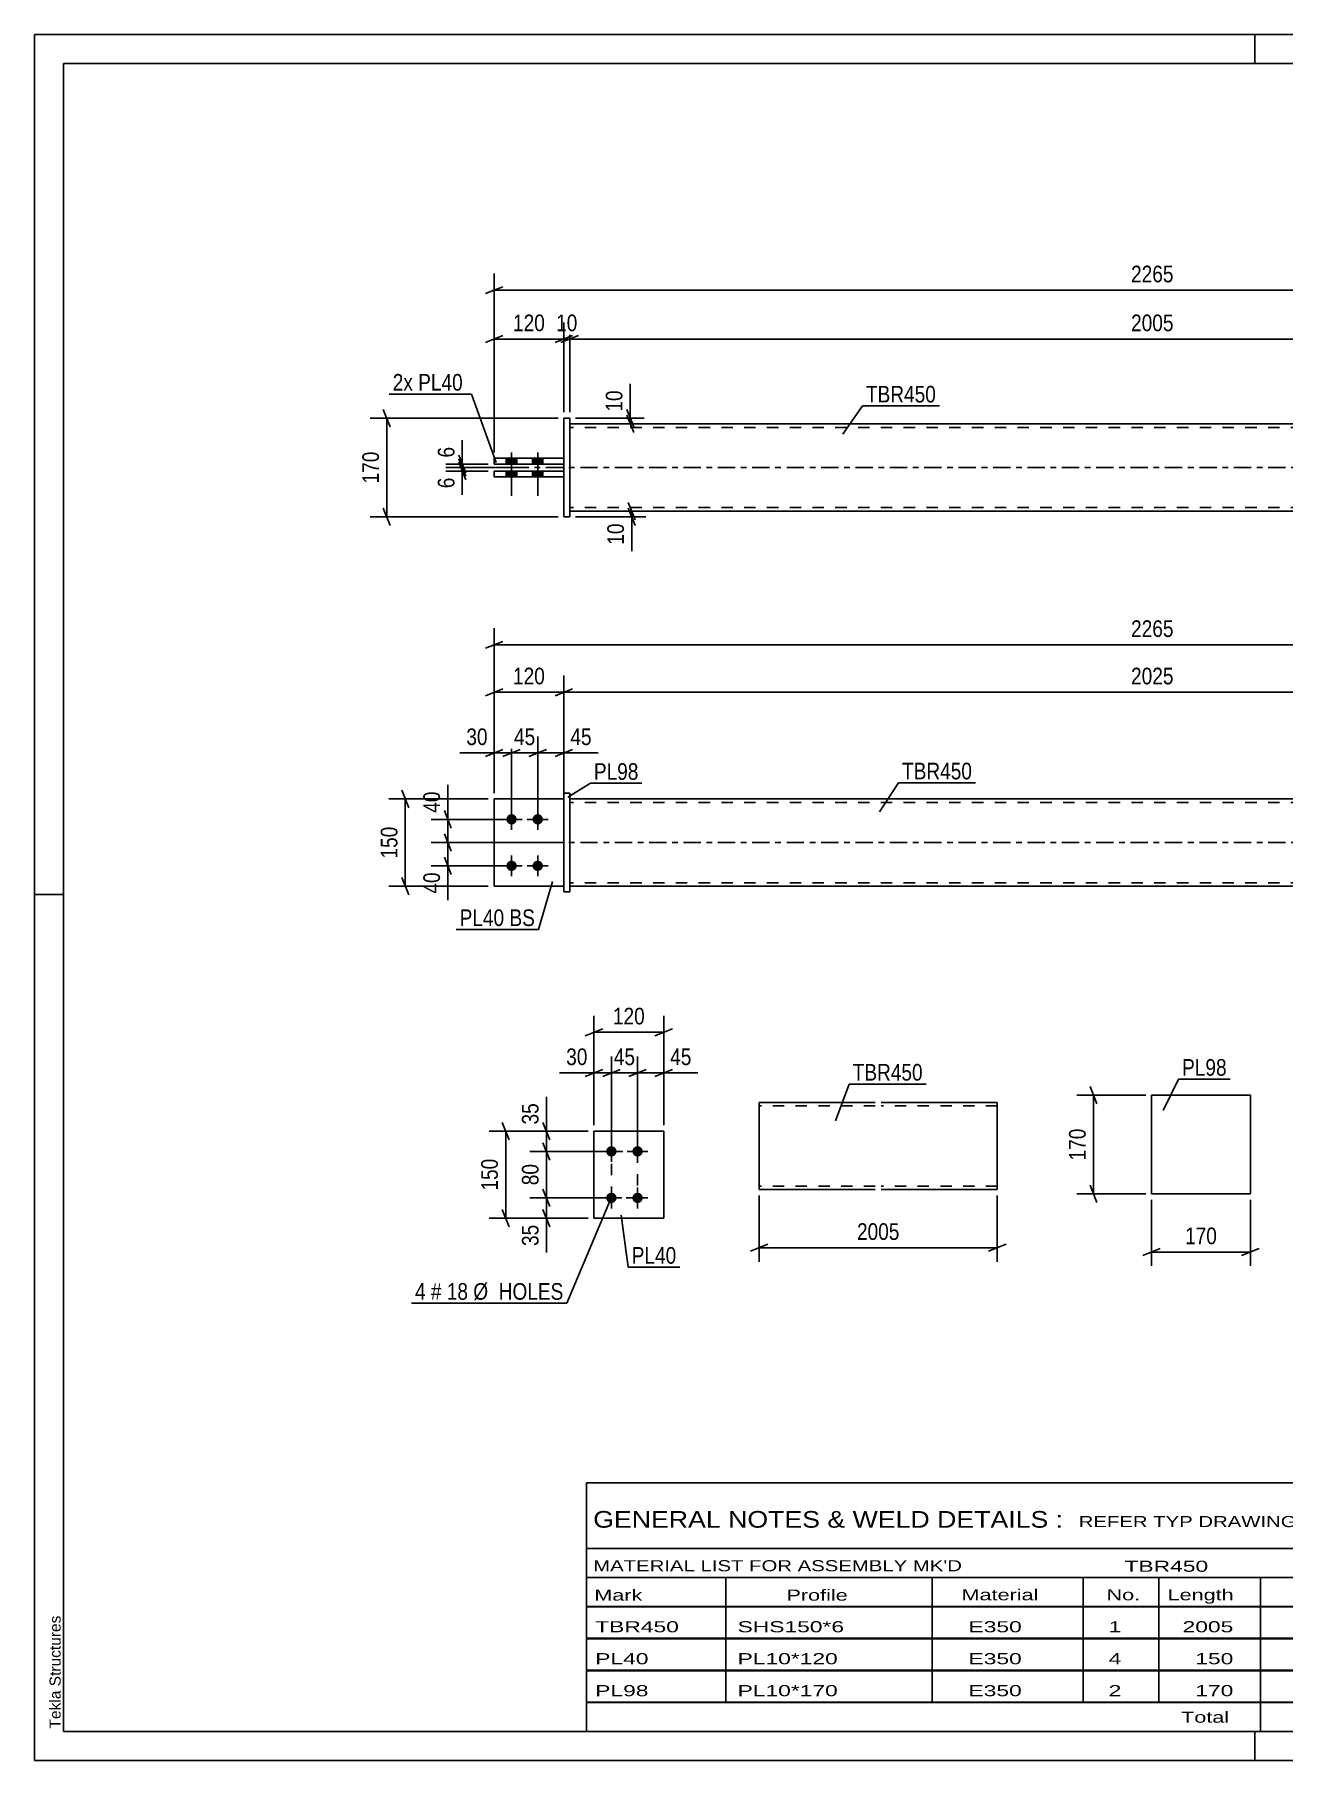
# Model space of a CAD drawing. Header units: millimetres. Extents: x 0 to 420, y 0 to 297.
# Drawn here: x 0 to 214.9, y 0 to 297 of the extents above; entities that cross this region are included whole.
import ezdxf

# ---------------------------------------------------------------- set-up
doc = ezdxf.new("R2010")
doc.units = ezdxf.units.MM
doc.linetypes.add('DXK_LINE_DOT2', pattern=[3.9198, 1.9599, -1.9599])
doc.linetypes.add('DXK_LINE_DOT3', pattern=[5.9187, 2.979, -0.9799, 0.9799, -0.9799])
doc.styles.add('Arial', font='ARIAL.TTF', dxfattribs={"height": 0.2})
doc.styles.add('Arial Narrow', font='ARIALN.TTF', dxfattribs={"height": 0.2})

# ---------------------------------------------------------------- blocks, each defined once
blk = doc.blocks.new('Unknown-580872218-1163')
at = {"color": 5, "linetype": 'Continuous'}
for p, q in [((420, 297), (0, 297)), ((0, 297), (0, 0)), ((0, 292), (0, 297)), ((210, 292), (210, 297)), ((415, 292), (5, 292)), ((5, 292), (5, 5)), ((5, 149), (0, 149)), ((0, 0), (0, 5)), ((5, 5), (415, 5)), ((210, 0), (210, 5)), ((0, 0), (420, 0))]:
    blk.add_line(p, q, dxfattribs=at)
at = {"color": 174, "linetype": 'Continuous', "style": 'Arial'}
blk.add_text('Tekla Structures', height=1.9102, rotation=90, dxfattribs=at).set_placement((4.5, 5.5))
blk = doc.blocks.new('Part-580872218-1796 - 1738')
at = {"color": 2, "linetype": 'Continuous'}
for p, q in [((91.1, 165.45), (79.1, 165.45)), ((79.1, 165.45), (79.1, 150.45)), ((79.1, 150.45), (91.1, 150.45))]:
    blk.add_line(p, q, dxfattribs=at)
at = {"color": 7, "linetype": 'DXK_LINE_DOT2'}
blk.add_line((91.1, 150.45), (91.1, 165.45), dxfattribs=at)
blk = doc.blocks.new('Part-580872218-1791 - 1738')
at = {"color": 7, "linetype": 'DXK_LINE_DOT2'}
for p, q in [((91.1, 165.45), (79.1, 165.45)), ((79.1, 165.45), (79.1, 150.45)), ((91.1, 150.45), (91.1, 165.45)), ((79.1, 150.45), (91.1, 150.45))]:
    blk.add_line(p, q, dxfattribs=at)
blk = doc.blocks.new('Part-580872218-1801 - 1738')
at = {"color": 2, "linetype": 'Continuous'}
for p, q in [((92.1, 166.45), (91.1, 166.45)), ((91.1, 166.45), (91.1, 149.45)), ((92.1, 149.45), (92.1, 166.45)), ((91.1, 149.45), (92.1, 149.45))]:
    blk.add_line(p, q, dxfattribs=at)
blk = doc.blocks.new('Part-580872218-1806 - 1738')
at = {"color": 2, "linetype": 'Continuous'}
for p, q in [((92.1, 165.45), (292.65, 165.45)), ((92.1, 150.45), (292.65, 150.45))]:
    blk.add_line(p, q, dxfattribs=at)
at = {"color": 7, "linetype": 'DXK_LINE_DOT2'}
for p, q in [((92.1, 150.45), (92.1, 165.45)), ((292.65, 164.85), (92.1, 164.85)), ((292.65, 165.45), (292.65, 150.45)), ((292.65, 151.05), (92.1, 151.05))]:
    blk.add_line(p, q, dxfattribs=at)
at = {"color": 7, "linetype": 'DXK_LINE_DOT3'}
blk.add_line((82.1, 157.95), (302.65, 157.95), dxfattribs=at)
blk = doc.blocks.new('Bolt-580872218-1808 - 1738')
at = {"linetype": 'Continuous'}
for points in [[(82.1, 161.05, -1), (82.1, 162.85, -1)], [(86.6, 161.05, -1), (86.6, 162.85, -1)], [(82.1, 153.05, -1), (82.1, 154.85, -1)], [(86.6, 153.05, -1), (86.6, 154.85, -1)]]:
    blk.add_hatch(color=1, dxfattribs=at).paths.add_polyline_path(points)
at = {"color": 1, "linetype": 'Continuous'}
for p, q in [((82.1, 160.15), (82.1, 163.75)), ((86.6, 160.15), (86.6, 163.75)), ((83.9, 161.95), (80.3, 161.95)), ((88.4, 161.95), (84.8, 161.95)), ((82.1, 152.15), (82.1, 155.75)), ((86.6, 152.15), (86.6, 155.75)), ((83.9, 153.95), (80.3, 153.95)), ((88.4, 153.95), (84.8, 153.95))]:
    blk.add_line(p, q, dxfattribs=at)
blk = doc.blocks.new('Part-580872218-1429 - 1390')
at = {"color": 2, "linetype": 'Continuous'}
for p, q in [((91.1, 224.09), (79.1, 224.09)), ((79.1, 223.09), (79.1, 224.09)), ((91.1, 223.09), (79.1, 223.09))]:
    blk.add_line(p, q, dxfattribs=at)
at = {"color": 7, "linetype": 'DXK_LINE_DOT2'}
blk.add_line((91.1, 223.09), (91.1, 224.09), dxfattribs=at)
blk = doc.blocks.new('Part-580872218-1398 - 1390')
at = {"color": 2, "linetype": 'Continuous'}
for p, q in [((91.1, 213.99), (91.1, 230.99)), ((91.1, 230.99), (92.1, 230.99)), ((92.1, 213.99), (92.1, 230.99)), ((91.1, 213.99), (92.1, 213.99))]:
    blk.add_line(p, q, dxfattribs=at)
blk = doc.blocks.new('Part-580872218-1424 - 1390')
at = {"color": 2, "linetype": 'Continuous'}
for p, q in [((79.1, 221.89), (91.1, 221.89)), ((79.1, 220.89), (79.1, 221.89)), ((91.1, 220.89), (79.1, 220.89))]:
    blk.add_line(p, q, dxfattribs=at)
at = {"color": 7, "linetype": 'DXK_LINE_DOT2'}
blk.add_line((91.1, 221.89), (91.1, 220.89), dxfattribs=at)
blk = doc.blocks.new('Part-580872218-1450 - 1390')
at = {"color": 2, "linetype": 'Continuous'}
for p, q in [((92.1, 229.99), (292.65, 229.99)), ((92.1, 214.99), (292.65, 214.99))]:
    blk.add_line(p, q, dxfattribs=at)
at = {"color": 7, "linetype": 'DXK_LINE_DOT2'}
for p, q in [((92.1, 229.99), (92.1, 214.99)), ((292.65, 229.39), (92.1, 229.39)), ((292.65, 229.99), (292.65, 214.99)), ((292.65, 215.59), (92.1, 215.59))]:
    blk.add_line(p, q, dxfattribs=at)
at = {"color": 7, "linetype": 'DXK_LINE_DOT3'}
blk.add_line((82.1, 222.49), (302.65, 222.49), dxfattribs=at)
blk = doc.blocks.new('Bolt-580872218-1452 - 1390')
at = {"linetype": 'Continuous'}
for points in [[(81.2, 223.09), (83, 223.09), (83, 224.09), (81.2, 224.09)], [(81.2, 223.09), (83, 223.09), (83, 224.09), (81.2, 224.09)], [(85.7, 223.09), (87.5, 223.09), (87.5, 224.09), (85.7, 224.09)], [(85.7, 223.09), (87.5, 223.09), (87.5, 224.09), (85.7, 224.09)], [(81.2, 220.89), (83, 220.89), (83, 221.89), (81.2, 221.89)], [(81.2, 220.89), (83, 220.89), (83, 221.89), (81.2, 221.89)], [(85.7, 220.89), (87.5, 220.89), (87.5, 221.89), (85.7, 221.89)], [(85.7, 220.89), (87.5, 220.89), (87.5, 221.89), (85.7, 221.89)]]:
    blk.add_hatch(color=1, dxfattribs=at).paths.add_polyline_path(points)
at = {"color": 1, "linetype": 'Continuous'}
for p, q in [((81.2, 224.09), (81.2, 223.09)), ((81.2, 224.09), (81.2, 223.09)), ((82.1, 225.09), (82.1, 217.59)), ((82.1, 225.09), (82.1, 217.59)), ((83, 224.09), (83, 223.09)), ((83, 224.09), (83, 223.09)), ((85.7, 224.09), (85.7, 223.09)), ((85.7, 224.09), (85.7, 223.09)), ((86.6, 225.09), (86.6, 217.59)), ((86.6, 225.09), (86.6, 217.59)), ((87.5, 224.09), (87.5, 223.09)), ((87.5, 224.09), (87.5, 223.09)), ((81.2, 221.89), (81.2, 220.89)), ((81.2, 221.89), (81.2, 220.89)), ((83, 221.89), (83, 220.89)), ((83, 221.89), (83, 220.89)), ((85.7, 221.89), (85.7, 220.89)), ((85.7, 221.89), (85.7, 220.89)), ((87.5, 221.89), (87.5, 220.89)), ((87.5, 221.89), (87.5, 220.89))]:
    blk.add_line(p, q, dxfattribs=at)
blk = doc.blocks.new('Part-580872218-2130 - 2123')
at = {"color": 2, "linetype": 'Continuous'}
for p, q in [((108.28, 108.31), (96.28, 108.31)), ((96.28, 108.31), (96.28, 93.31)), ((108.28, 93.31), (108.28, 108.31)), ((96.28, 93.31), (108.28, 93.31))]:
    blk.add_line(p, q, dxfattribs=at)
blk = doc.blocks.new('Bolt-580872218-2163 - 2123')
at = {"linetype": 'Continuous'}
for points in [[(99.28, 103.91, -1), (99.28, 105.71, -1)], [(103.78, 103.91, -1), (103.78, 105.71, -1)], [(99.28, 95.91, -1), (99.28, 97.71, -1)], [(103.78, 95.91, -1), (103.78, 97.71, -1)]]:
    blk.add_hatch(color=1, dxfattribs=at).paths.add_polyline_path(points)
at = {"color": 1, "linetype": 'Continuous'}
for p, q in [((101.08, 104.81), (97.48, 104.81)), ((99.28, 103.01), (99.28, 106.61)), ((105.58, 104.81), (101.98, 104.81)), ((103.78, 103.01), (103.78, 106.61)), ((99.28, 95.01), (99.28, 98.61)), ((103.78, 95.01), (103.78, 98.61)), ((101.08, 96.81), (97.48, 96.81)), ((105.58, 96.81), (101.98, 96.81))]:
    blk.add_line(p, q, dxfattribs=at)
blk = doc.blocks.new('Part-580872218-2294 - 2288')
at = {"color": 2, "linetype": 'Continuous'}
for p, q in [((209.25, 114.49), (192.25, 114.49)), ((192.25, 114.49), (192.25, 97.49)), ((209.25, 97.49), (209.25, 114.49)), ((192.25, 97.49), (209.25, 97.49))]:
    blk.add_line(p, q, dxfattribs=at)
blk = doc.blocks.new('Part-580872218-2320 - 2313')
at = {"color": 2, "linetype": 'Continuous'}
for p, q in [((144.7, 113.23), (124.7, 113.23)), ((124.7, 113.23), (124.7, 99.43)), ((165.7, 113.23), (145.7, 113.23)), ((165.7, 113.23), (165.7, 99.43)), ((124.7, 98.58), (124.7, 99.43)), ((124.7, 98.32), (124.7, 98.58)), ((124.7, 98.23), (124.7, 98.32)), ((144.7, 98.23), (124.7, 98.23)), ((165.7, 98.23), (145.7, 98.23)), ((165.7, 98.23), (165.7, 99.43))]:
    blk.add_line(p, q, dxfattribs=at)
at = {"color": 7, "linetype": 'DXK_LINE_DOT2'}
for p, q in [((144.7, 112.63), (124.7, 112.63)), ((165.7, 112.63), (145.7, 112.63)), ((165.7, 112.63), (165.7, 112.58)), ((165.7, 112.58), (165.7, 112.63)), ((165.7, 112.49), (165.7, 112.58)), ((165.7, 112.58), (165.7, 112.49)), ((124.7, 98.97), (124.7, 99.43)), ((124.7, 98.58), (124.7, 99.2)), ((124.7, 98.83), (124.7, 98.88)), ((124.7, 98.83), (124.7, 98.88)), ((144.7, 98.83), (124.7, 98.83)), ((124.7, 98.23), (124.7, 98.23)), ((165.7, 98.83), (145.7, 98.83)), ((165.7, 98.88), (165.7, 99.2)), ((165.7, 98.83), (165.7, 98.88))]:
    blk.add_line(p, q, dxfattribs=at)
blk = doc.blocks.new('Rectangle-580872218-2273 - 2123')
at = {"color": 1, "linetype": 'DXK_LINE_DOT2'}
blk.add_lwpolyline([(99.28, 104.81), (103.78, 104.81), (103.78, 96.81), (99.28, 96.81), (99.28, 104.81)], close=True, dxfattribs=at)
blk = doc.blocks.new('StraightDimension-580872218-1914 - 1738')
at = {"color": 7, "linetype": 'Continuous'}
for p, q in [((92.6, 184.43), (89.6, 183.23)), ((91.1, 158.95), (91.1, 186.68)), ((292.15, 183.23), (295.15, 184.43)), ((293.65, 166.45), (293.65, 186.68)), ((91.1, 183.83), (293.65, 183.83))]:
    blk.add_line(p, q, dxfattribs=at)
at = {"color": 0}
blk.add_wipeout([(196.63, 184.58), (196.63, 188.78), (188.12, 188.78), (188.12, 184.58)], dxfattribs=at)
at = {"color": 3, "style": 'Arial Narrow'}
blk.add_text('2025', height=2.863, dxfattribs=at).set_placement((188.72, 185.18))
blk = doc.blocks.new('StraightDimension-580872218-1929 - 1738')
at = {"color": 7, "linetype": 'Continuous'}
for p, q in [((77.6, 183.23), (80.6, 184.43)), ((79.1, 166.45), (79.1, 186.68)), ((92.6, 184.43), (89.6, 183.23)), ((91.1, 158.95), (91.1, 186.68)), ((79.1, 183.83), (91.1, 183.83))]:
    blk.add_line(p, q, dxfattribs=at)
at = {"color": 0}
blk.add_wipeout([(88.44, 184.58), (88.44, 188.78), (81.75, 188.78), (81.75, 184.58)], dxfattribs=at)
at = {"color": 3, "style": 'Arial Narrow'}
blk.add_text('120', height=2.863, dxfattribs=at).set_placement((82.35, 185.18))
blk = doc.blocks.new('StraightDimension-580872218-2000 - 1738')
at = {"color": 7, "linetype": 'Continuous'}
for p, q in [((70.53, 163.45), (71.73, 160.45)), ((81.1, 161.95), (68.28, 161.95)), ((71.13, 157.95), (71.13, 161.95)), ((90.1, 157.95), (68.28, 157.95)), ((71.73, 156.45), (70.53, 159.45))]:
    blk.add_line(p, q, dxfattribs=at)
at = {"color": 0}
blk.add_wipeout([(70.38, 167.34), (66.18, 167.34), (66.18, 162.48), (70.38, 162.48)], dxfattribs=at)
at = {"color": 7, "linetype": 'Continuous'}
blk.add_line((71.13, 161.95), (71.13, 167.86), dxfattribs=at)
blk.add_line((71.13, 161.95), (71.13, 167.86), dxfattribs=at)
at = {"color": 3, "style": 'Arial Narrow'}
blk.add_text('40', height=2.863, rotation=90.0002, dxfattribs=at).set_placement((69.78, 163.08))
blk = doc.blocks.new('StraightDimension-580872218-1856 - 1738')
at = {"color": 7, "linetype": 'Continuous'}
for p, q in [((79.1, 166.45), (79.1, 194.83)), ((305.65, 166.45), (305.65, 194.83)), ((80.6, 192.58), (77.6, 191.38)), ((79.1, 191.98), (305.65, 191.98)), ((304.15, 191.38), (307.15, 192.58))]:
    blk.add_line(p, q, dxfattribs=at)
at = {"color": 0}
blk.add_wipeout([(196.63, 192.73), (196.63, 196.93), (188.12, 196.93), (188.12, 192.73)], dxfattribs=at)
at = {"color": 3, "style": 'Arial Narrow'}
blk.add_text('2265', height=2.863, dxfattribs=at).set_placement((188.72, 193.33))
blk = doc.blocks.new('StraightDimension-580872218-1945 - 1738')
at = {"color": 7, "linetype": 'Continuous'}
for p, q in [((79.1, 166.45), (79.1, 176.23)), ((82.1, 162.95), (82.1, 176.23)), ((77.6, 172.78), (80.6, 173.98)), ((79.1, 173.38), (82.1, 173.38)), ((83.6, 173.98), (80.6, 172.78))]:
    blk.add_line(p, q, dxfattribs=at)
at = {"color": 0}
blk.add_wipeout([(78.57, 174.13), (78.57, 178.33), (73.72, 178.33), (73.72, 174.13)], dxfattribs=at)
at = {"color": 7, "linetype": 'Continuous'}
blk.add_line((79.1, 173.38), (73.19, 173.38), dxfattribs=at)
blk.add_line((79.1, 173.38), (73.19, 173.38), dxfattribs=at)
at = {"color": 3, "style": 'Arial Narrow'}
blk.add_text('30', height=2.863, dxfattribs=at).set_placement((74.32, 174.73))
blk = doc.blocks.new('StraightDimension-580872218-1961 - 1738')
at = {"color": 7, "linetype": 'Continuous'}
for p, q in [((82.1, 162.95), (82.1, 176.23)), ((86.6, 162.95), (86.6, 176.23)), ((80.6, 172.78), (83.6, 173.98)), ((82.1, 173.38), (86.6, 173.38)), ((88.1, 173.98), (85.1, 172.78))]:
    blk.add_line(p, q, dxfattribs=at)
at = {"color": 0}
blk.add_wipeout([(86.77, 174.13), (86.77, 178.33), (81.92, 178.33), (81.92, 174.13)], dxfattribs=at)
at = {"color": 3, "style": 'Arial Narrow'}
blk.add_text('45', height=2.863, dxfattribs=at).set_placement((82.52, 174.73))
blk = doc.blocks.new('StraightDimension-580872218-1974 - 1738')
at = {"color": 7, "linetype": 'Continuous'}
for p, q in [((86.6, 162.95), (86.6, 176.23)), ((91.1, 166.45), (91.1, 176.23)), ((85.1, 172.78), (88.1, 173.98)), ((86.6, 173.38), (91.1, 173.38)), ((92.6, 173.98), (89.6, 172.78))]:
    blk.add_line(p, q, dxfattribs=at)
at = {"color": 0}
blk.add_wipeout([(96.48, 174.13), (96.48, 178.33), (91.62, 178.33), (91.62, 174.13)], dxfattribs=at)
at = {"color": 7, "linetype": 'Continuous'}
blk.add_line((91.1, 173.38), (97, 173.38), dxfattribs=at)
blk.add_line((91.1, 173.38), (97, 173.38), dxfattribs=at)
at = {"color": 3, "style": 'Arial Narrow'}
blk.add_text('45', height=2.863, dxfattribs=at).set_placement((92.22, 174.73))
blk = doc.blocks.new('StraightDimension-580872218-1991 - 1738')
at = {"color": 7, "linetype": 'Continuous'}
for p, q in [((90.1, 157.95), (68.28, 157.95)), ((70.53, 159.45), (71.73, 156.45)), ((71.13, 153.95), (71.13, 157.95)), ((71.73, 152.45), (70.53, 155.45)), ((81.1, 153.95), (68.28, 153.95))]:
    blk.add_line(p, q, dxfattribs=at)
at = {"color": 0}
blk.add_wipeout([(70.38, 153.43), (66.18, 153.43), (66.18, 148.57), (70.38, 148.57)], dxfattribs=at)
at = {"color": 7, "linetype": 'Continuous'}
blk.add_line((71.13, 153.95), (71.13, 148.05), dxfattribs=at)
blk.add_line((71.13, 153.95), (71.13, 148.05), dxfattribs=at)
at = {"color": 3, "style": 'Arial Narrow'}
blk.add_text('40', height=2.863, rotation=90.0002, dxfattribs=at).set_placement((69.78, 149.17))
blk = doc.blocks.new('StraightDimension-580872218-2010 - 1738')
at = {"color": 7, "linetype": 'Continuous'}
for p, q in [((64.4, 163.95), (63.2, 166.95)), ((78.1, 165.45), (60.95, 165.45)), ((63.8, 150.45), (63.8, 165.45)), ((63.2, 151.95), (64.4, 148.95)), ((78.1, 150.45), (60.95, 150.45))]:
    blk.add_line(p, q, dxfattribs=at)
at = {"color": 0}
blk.add_wipeout([(63.05, 161.3), (58.85, 161.3), (58.85, 154.61), (63.05, 154.61)], dxfattribs=at)
at = {"color": 3, "style": 'Arial Narrow'}
blk.add_text('150', height=2.863, rotation=90.0002, dxfattribs=at).set_placement((62.45, 155.21))
blk = doc.blocks.new('StraightDimension-580872218-1691 - 1390')
at = {"color": 7, "linetype": 'Continuous'}
for p, q in [((73.02, 223.99), (74.22, 220.99)), ((74.22, 220.39), (73.02, 223.39)), ((83.35, 222.49), (70.77, 222.49)), ((78.1, 221.89), (70.77, 221.89)), ((73.62, 221.89), (73.62, 222.49))]:
    blk.add_line(p, q, dxfattribs=at)
at = {"color": 0}
blk.add_wipeout([(72.87, 221.36), (68.67, 221.36), (68.67, 218.33), (72.87, 218.33)], dxfattribs=at)
at = {"color": 7, "linetype": 'Continuous'}
blk.add_line((73.62, 221.89), (73.62, 217.81), dxfattribs=at)
blk.add_line((73.62, 221.89), (73.62, 217.81), dxfattribs=at)
at = {"color": 3, "style": 'Arial Narrow'}
blk.add_text('6', height=2.86, rotation=90.0002, dxfattribs=at).set_placement((72.27, 218.93))
blk = doc.blocks.new('StraightDimension-580872218-1567 - 1390')
at = {"color": 7, "linetype": 'Continuous'}
for p, q in [((79.1, 225.09), (79.1, 255.86)), ((305.65, 225.09), (305.65, 255.86)), ((80.6, 253.61), (77.6, 252.41)), ((79.1, 253.01), (305.65, 253.01)), ((304.15, 252.41), (307.15, 253.61))]:
    blk.add_line(p, q, dxfattribs=at)
at = {"color": 0}
blk.add_wipeout([(196.63, 253.76), (196.63, 257.96), (188.12, 257.96), (188.12, 253.76)], dxfattribs=at)
at = {"color": 3, "style": 'Arial Narrow'}
blk.add_text('2265', height=2.863, dxfattribs=at).set_placement((188.72, 254.36))
blk = doc.blocks.new('StraightDimension-580872218-1588 - 1390')
at = {"color": 7, "linetype": 'Continuous'}
for p, q in [((92.1, 231.99), (92.1, 247.45)), ((292.65, 231.99), (292.65, 247.45)), ((93.6, 245.2), (90.6, 244)), ((92.1, 244.6), (292.65, 244.6)), ((291.15, 244), (294.15, 245.2))]:
    blk.add_line(p, q, dxfattribs=at)
at = {"color": 0}
blk.add_wipeout([(196.63, 245.35), (196.63, 249.55), (188.12, 249.55), (188.12, 245.35)], dxfattribs=at)
at = {"color": 3, "style": 'Arial Narrow'}
blk.add_text('2005', height=2.863, dxfattribs=at).set_placement((188.72, 245.95))
blk = doc.blocks.new('StraightDimension-580872218-1598 - 1390')
at = {"color": 7, "linetype": 'Continuous'}
for p, q in [((91.1, 231.99), (91.1, 247.45)), ((92.1, 231.99), (92.1, 247.45)), ((89.6, 244), (92.6, 245.2)), ((93.6, 245.2), (90.6, 244)), ((91.1, 244.6), (92.1, 244.6))]:
    blk.add_line(p, q, dxfattribs=at)
at = {"color": 0}
blk.add_wipeout([(94.02, 245.35), (94.02, 249.55), (89.17, 249.55), (89.17, 245.35)], dxfattribs=at)
at = {"color": 3, "style": 'Arial Narrow'}
blk.add_text('10', height=2.863, dxfattribs=at).set_placement((89.77, 245.95))
blk = doc.blocks.new('StraightDimension-580872218-1608 - 1390')
at = {"color": 7, "linetype": 'Continuous'}
for p, q in [((79.1, 225.09), (79.1, 247.45)), ((91.1, 231.99), (91.1, 247.45)), ((77.6, 244), (80.6, 245.2)), ((79.1, 244.6), (91.1, 244.6)), ((92.6, 245.2), (89.6, 244))]:
    blk.add_line(p, q, dxfattribs=at)
at = {"color": 0}
blk.add_wipeout([(88.44, 245.35), (88.44, 249.55), (81.75, 249.55), (81.75, 245.35)], dxfattribs=at)
at = {"color": 3, "style": 'Arial Narrow'}
blk.add_text('120', height=2.863, dxfattribs=at).set_placement((82.35, 245.95))
blk = doc.blocks.new('StraightDimension-580872218-1629 - 1390')
at = {"color": 7, "linetype": 'Continuous'}
for p, q in [((93.1, 214.99), (105.19, 214.99)), ((93.1, 213.99), (105.19, 213.99)), ((102.19, 216.49), (103.39, 213.49)), ((103.39, 212.49), (102.19, 215.49)), ((102.79, 213.99), (102.79, 214.99))]:
    blk.add_line(p, q, dxfattribs=at)
at = {"color": 0}
blk.add_wipeout([(102.04, 213.46), (97.84, 213.46), (97.84, 208.61), (102.04, 208.61)], dxfattribs=at)
at = {"color": 7, "linetype": 'Continuous'}
blk.add_line((102.79, 213.99), (102.79, 208.08), dxfattribs=at)
blk.add_line((102.79, 213.99), (102.79, 208.08), dxfattribs=at)
at = {"color": 3, "style": 'Arial Narrow'}
blk.add_text('10', height=2.863, rotation=90.0002, dxfattribs=at).set_placement((101.44, 209.21))
blk = doc.blocks.new('StraightDimension-580872218-1639 - 1390')
at = {"color": 7, "linetype": 'Continuous'}
for p, q in [((101.92, 232.49), (103.12, 229.49)), ((93.1, 230.99), (104.92, 230.99)), ((93.1, 229.99), (104.92, 229.99)), ((103.12, 228.49), (101.92, 231.49)), ((102.52, 229.99), (102.52, 230.99))]:
    blk.add_line(p, q, dxfattribs=at)
at = {"color": 0}
blk.add_wipeout([(101.77, 236.37), (97.57, 236.37), (97.57, 231.51), (101.77, 231.51)], dxfattribs=at)
at = {"color": 7, "linetype": 'Continuous'}
blk.add_line((102.52, 230.99), (102.52, 236.89), dxfattribs=at)
blk.add_line((102.52, 230.99), (102.52, 236.89), dxfattribs=at)
at = {"color": 3, "style": 'Arial Narrow'}
blk.add_text('10', height=2.863, rotation=90.0002, dxfattribs=at).set_placement((101.17, 232.11))
blk = doc.blocks.new('StraightDimension-580872218-1670 - 1390')
at = {"color": 7, "linetype": 'Continuous'}
for p, q in [((61.23, 229.49), (60.03, 232.49)), ((90.1, 230.99), (57.78, 230.99)), ((60.63, 213.99), (60.63, 230.99)), ((90.1, 213.99), (57.78, 213.99)), ((60.03, 215.49), (61.23, 212.49))]:
    blk.add_line(p, q, dxfattribs=at)
at = {"color": 0}
blk.add_wipeout([(59.88, 225.83), (55.68, 225.83), (55.68, 219.15), (59.88, 219.15)], dxfattribs=at)
at = {"color": 3, "style": 'Arial Narrow'}
blk.add_text('170', height=2.863, rotation=90.0002, dxfattribs=at).set_placement((59.28, 219.75))
blk = doc.blocks.new('StraightDimension-580872218-1681 - 1390')
at = {"color": 7, "linetype": 'Continuous'}
for p, q in [((78.1, 223.09), (70.77, 223.09)), ((73.02, 224.59), (74.22, 221.59)), ((74.22, 220.99), (73.02, 223.99)), ((73.62, 222.49), (73.62, 223.09)), ((83.35, 222.49), (70.77, 222.49))]:
    blk.add_line(p, q, dxfattribs=at)
at = {"color": 0}
blk.add_wipeout([(72.87, 226.64), (68.67, 226.64), (68.67, 223.61), (72.87, 223.61)], dxfattribs=at)
at = {"color": 7, "linetype": 'Continuous'}
blk.add_line((73.62, 223.09), (73.62, 227.17), dxfattribs=at)
blk.add_line((73.62, 223.09), (73.62, 227.17), dxfattribs=at)
at = {"color": 3, "style": 'Arial Narrow'}
blk.add_text('6', height=2.86, rotation=90.0002, dxfattribs=at).set_placement((72.27, 224.21))
blk = doc.blocks.new('StraightDimension-580872218-2166 - 2123')
at = {"color": 7, "linetype": 'Continuous'}
for p, q in [((96.28, 109.31), (96.28, 128.16)), ((108.28, 109.31), (108.28, 128.16)), ((94.78, 124.71), (97.78, 125.91)), ((96.28, 125.31), (108.28, 125.31)), ((109.78, 125.91), (106.78, 124.71))]:
    blk.add_line(p, q, dxfattribs=at)
at = {"color": 0}
blk.add_wipeout([(105.62, 126.06), (105.62, 130.26), (98.94, 130.26), (98.94, 126.06)], dxfattribs=at)
at = {"color": 3, "style": 'Arial Narrow'}
blk.add_text('120', height=2.863, dxfattribs=at).set_placement((99.54, 126.66))
blk = doc.blocks.new('StraightDimension-580872218-2183 - 2123')
at = {"color": 7, "linetype": 'Continuous'}
for p, q in [((97.78, 117.71), (100.78, 118.91)), ((99.28, 105.81), (99.28, 121.16)), ((105.28, 118.91), (102.28, 117.71)), ((103.78, 105.81), (103.78, 121.16)), ((99.28, 118.31), (103.78, 118.31))]:
    blk.add_line(p, q, dxfattribs=at)
at = {"color": 0}
blk.add_wipeout([(103.96, 119.06), (103.96, 123.26), (99.1, 123.26), (99.1, 119.06)], dxfattribs=at)
at = {"color": 3, "style": 'Arial Narrow'}
blk.add_text('45', height=2.863, dxfattribs=at).set_placement((99.7, 119.66))
blk = doc.blocks.new('StraightDimension-580872218-2193 - 2123')
at = {"color": 7, "linetype": 'Continuous'}
for p, q in [((94.78, 117.71), (97.78, 118.91)), ((96.28, 109.31), (96.28, 121.16)), ((100.78, 118.91), (97.78, 117.71)), ((99.28, 105.81), (99.28, 121.16)), ((96.28, 118.31), (99.28, 118.31))]:
    blk.add_line(p, q, dxfattribs=at)
at = {"color": 0}
blk.add_wipeout([(95.75, 119.06), (95.75, 123.26), (90.9, 123.26), (90.9, 119.06)], dxfattribs=at)
at = {"color": 7, "linetype": 'Continuous'}
blk.add_line((96.28, 118.31), (90.37, 118.31), dxfattribs=at)
blk.add_line((96.28, 118.31), (90.37, 118.31), dxfattribs=at)
at = {"color": 3, "style": 'Arial Narrow'}
blk.add_text('30', height=2.863, dxfattribs=at).set_placement((91.5, 119.66))
blk = doc.blocks.new('StraightDimension-580872218-2206 - 2123')
at = {"color": 7, "linetype": 'Continuous'}
for p, q in [((102.28, 117.71), (105.28, 118.91)), ((103.78, 105.81), (103.78, 121.16)), ((109.78, 118.91), (106.78, 117.71)), ((108.28, 109.31), (108.28, 121.16)), ((103.78, 118.31), (108.28, 118.31))]:
    blk.add_line(p, q, dxfattribs=at)
at = {"color": 0}
blk.add_wipeout([(113.66, 119.06), (113.66, 123.26), (108.8, 123.26), (108.8, 119.06)], dxfattribs=at)
at = {"color": 7, "linetype": 'Continuous'}
blk.add_line((108.28, 118.31), (114.18, 118.31), dxfattribs=at)
blk.add_line((108.28, 118.31), (114.18, 118.31), dxfattribs=at)
at = {"color": 3, "style": 'Arial Narrow'}
blk.add_text('45', height=2.863, dxfattribs=at).set_placement((109.4, 119.66))
blk = doc.blocks.new('StraightDimension-580872218-2220 - 2123')
at = {"color": 7, "linetype": 'Continuous'}
for p, q in [((95.28, 108.31), (78.24, 108.31)), ((81.69, 106.81), (80.49, 109.81)), ((81.09, 93.31), (81.09, 108.31)), ((95.28, 93.31), (78.24, 93.31)), ((80.49, 94.81), (81.69, 91.81))]:
    blk.add_line(p, q, dxfattribs=at)
at = {"color": 0}
blk.add_wipeout([(80.34, 104.16), (76.14, 104.16), (76.14, 97.47), (80.34, 97.47)], dxfattribs=at)
at = {"color": 3, "style": 'Arial Narrow'}
blk.add_text('150', height=2.863, rotation=90.0002, dxfattribs=at).set_placement((79.74, 98.07))
blk = doc.blocks.new('StraightDimension-580872218-2237 - 2123')
at = {"color": 7, "linetype": 'Continuous'}
for p, q in [((87.49, 98.31), (88.69, 95.31)), ((98.28, 96.81), (85.24, 96.81)), ((88.09, 93.31), (88.09, 96.81)), ((95.28, 93.31), (85.24, 93.31)), ((88.69, 91.81), (87.49, 94.81))]:
    blk.add_line(p, q, dxfattribs=at)
at = {"color": 0}
blk.add_wipeout([(87.34, 92.79), (83.14, 92.79), (83.14, 87.93), (87.34, 87.93)], dxfattribs=at)
at = {"color": 7, "linetype": 'Continuous'}
blk.add_line((88.09, 93.31), (88.09, 87.41), dxfattribs=at)
blk.add_line((88.09, 93.31), (88.09, 87.41), dxfattribs=at)
at = {"color": 3, "style": 'Arial Narrow'}
blk.add_text('35', height=2.863, rotation=90.0002, dxfattribs=at).set_placement((86.74, 88.53))
blk = doc.blocks.new('StraightDimension-580872218-2250 - 2123')
at = {"color": 7, "linetype": 'Continuous'}
for p, q in [((95.28, 108.31), (85.24, 108.31)), ((87.49, 109.81), (88.69, 106.81)), ((88.09, 104.81), (88.09, 108.31)), ((98.28, 104.81), (85.24, 104.81)), ((88.69, 103.31), (87.49, 106.31))]:
    blk.add_line(p, q, dxfattribs=at)
at = {"color": 0}
blk.add_wipeout([(87.34, 113.7), (83.14, 113.7), (83.14, 108.84), (87.34, 108.84)], dxfattribs=at)
at = {"color": 7, "linetype": 'Continuous'}
blk.add_line((88.09, 108.31), (88.09, 114.22), dxfattribs=at)
blk.add_line((88.09, 108.31), (88.09, 114.22), dxfattribs=at)
at = {"color": 3, "style": 'Arial Narrow'}
blk.add_text('35', height=2.863, rotation=90.0002, dxfattribs=at).set_placement((86.74, 109.44))
blk = doc.blocks.new('StraightDimension-580872218-2263 - 2123')
at = {"color": 7, "linetype": 'Continuous'}
for p, q in [((98.28, 104.81), (85.24, 104.81)), ((87.49, 106.31), (88.69, 103.31)), ((88.09, 96.81), (88.09, 104.81)), ((88.69, 95.31), (87.49, 98.31)), ((98.28, 96.81), (85.24, 96.81))]:
    blk.add_line(p, q, dxfattribs=at)
at = {"color": 0}
blk.add_wipeout([(87.34, 103.24), (83.14, 103.24), (83.14, 98.39), (87.34, 98.39)], dxfattribs=at)
at = {"color": 3, "style": 'Arial Narrow'}
blk.add_text('80', height=2.863, rotation=90.0002, dxfattribs=at).set_placement((86.74, 98.99))
blk = doc.blocks.new('StraightDimension-580872218-2305 - 2288')
at = {"color": 7, "linetype": 'Continuous'}
for p, q in [((192.25, 96.49), (192.25, 85.09)), ((209.25, 96.49), (209.25, 85.09)), ((193.75, 88.09), (190.75, 86.89)), ((192.25, 87.49), (209.25, 87.49)), ((207.75, 86.89), (210.75, 88.09))]:
    blk.add_line(p, q, dxfattribs=at)
at = {"color": 0}
blk.add_wipeout([(204.09, 88.24), (204.09, 92.44), (197.41, 92.44), (197.41, 88.24)], dxfattribs=at)
at = {"color": 3, "style": 'Arial Narrow'}
blk.add_text('170', height=2.863, dxfattribs=at).set_placement((198.01, 88.84))
blk = doc.blocks.new('StraightDimension-580872218-2296 - 2288')
at = {"color": 7, "linetype": 'Continuous'}
for p, q in [((182.85, 112.99), (181.65, 115.99)), ((191.25, 114.49), (179.4, 114.49)), ((182.25, 97.49), (182.25, 114.49)), ((181.65, 98.99), (182.85, 95.99)), ((191.25, 97.49), (179.4, 97.49))]:
    blk.add_line(p, q, dxfattribs=at)
at = {"color": 0}
blk.add_wipeout([(181.5, 109.33), (177.3, 109.33), (177.3, 102.65), (181.5, 102.65)], dxfattribs=at)
at = {"color": 3, "style": 'Arial Narrow'}
blk.add_text('170', height=2.863, rotation=90.0002, dxfattribs=at).set_placement((180.9, 103.25))
blk = doc.blocks.new('StraightDimension-580872218-2325 - 2313')
at = {"color": 7, "linetype": 'Continuous'}
for p, q in [((124.7, 97.23), (124.7, 85.83)), ((165.7, 97.23), (165.7, 85.83)), ((126.2, 88.83), (123.2, 87.63)), ((124.7, 88.23), (165.7, 88.23)), ((164.2, 87.63), (167.2, 88.83))]:
    blk.add_line(p, q, dxfattribs=at)
at = {"color": 0}
blk.add_wipeout([(149.46, 88.98), (149.46, 93.18), (140.95, 93.18), (140.95, 88.98)], dxfattribs=at)
at = {"color": 3, "style": 'Arial Narrow'}
blk.add_text('2005', height=2.863, dxfattribs=at).set_placement((141.55, 89.58))
blk = doc.blocks.new('Unknown-580872218-3639')
at = {"color": 7, "linetype": 'Continuous'}
for p, q in [((95, 47.75), (255, 47.75)), ((95, 36.5), (95, 47.75)), ((255, 47.75), (255, 36.5)), ((95, 36.5), (255, 36.5)), ((95, 36.5), (95, 31.5)), ((255, 36.5), (255, 31.5)), ((95, 31.5), (255, 31.5)), ((95, 31.5), (95, 26.5)), ((119, 31.5), (119, 26.5)), ((154.5, 31.5), (154.5, 26.5)), ((180.5, 31.5), (180.5, 26.5)), ((193.5, 31.5), (193.5, 26.5)), ((211, 31.5), (211, 26.5)), ((233, 31.5), (233, 26.5)), ((255, 31.5), (255, 26.5)), ((95, 26.5), (255, 26.5)), ((95, 26.45), (95, 21.05)), ((95, 26.45), (255, 26.45)), ((119, 26.5), (119, 21)), ((154.5, 26.5), (154.5, 21)), ((180.5, 26.5), (180.5, 21)), ((193.5, 26.5), (193.5, 21)), ((211, 26.5), (211, 21)), ((233, 26.5), (233, 21)), ((255, 26.45), (255, 21.05)), ((95, 21.05), (255, 21.05)), ((95, 20.95), (95, 15.55)), ((95, 20.95), (255, 20.95)), ((119, 21), (119, 15.5)), ((154.5, 21), (154.5, 15.5)), ((180.5, 21), (180.5, 15.5)), ((193.5, 21), (193.5, 15.5)), ((211, 21), (211, 15.5)), ((233, 21), (233, 15.5)), ((255, 20.95), (255, 15.55)), ((95, 15.55), (255, 15.55)), ((95, 15.45), (95, 10.05)), ((95, 15.45), (255, 15.45)), ((119, 15.5), (119, 10)), ((154.5, 15.5), (154.5, 10)), ((180.5, 15.5), (180.5, 10)), ((193.5, 15.5), (193.5, 10)), ((211, 15.5), (211, 10)), ((233, 15.5), (233, 10)), ((255, 15.45), (255, 10.05)), ((95, 10.05), (255, 10.05)), ((95, 10), (255, 10)), ((95, 10), (95, 5)), ((211, 10), (211, 5)), ((233, 10), (233, 5)), ((255, 10), (255, 5)), ((95, 5), (255, 5))]:
    blk.add_line(p, q, dxfattribs=at)
at = {"color": 7, "style": 'Arial Narrow'}
for s, height, width, p in [('GENERAL NOTES & WELD DETAILS :', 2.8633, 1.4, (96.15, 40.06)), ('REFER TYP DRAWING TYP-01', 1.9089, 1.6, (179.7, 40.16)), ("MATERIAL LIST FOR ASSEMBLY MK'D", 1.9089, 1.6, (96.15, 32.56)), ('TBR450', 1.909, 1.794707, (187.59, 32.47)), ('2', 1.91, 1.794707, (217.08, 32.56)), ('No. Required', 1.9089, 1.6, (226.41, 32.56)), ('Mark', 1.909, 1.7, (96.34, 27.5)), ('Profile', 1.909, 1.7, (129.41, 27.5)), ('Material', 1.909, 1.7, (159.54, 27.56)), ('No.', 1.909, 1.7, (184.5, 27.56)), ('Length', 1.909, 1.7, (195, 27.56)), ('Area', 1.909, 1.7, (217.5, 27.56)), ('Weight', 1.909, 1.7, (237, 27.56))]:
    blk.add_text(s, height=height, dxfattribs=dict(at, width=width)).set_placement(p)
at = {"color": 7, "linetype": 'Continuous', "style": 'Arial Narrow'}
for s, height, width, p in [('TBR450', 1.909, 1.794707, (96.5, 22.06)), ('SHS150*6', 1.909, 1.794707, (121, 22.06)), ('E350', 1.909, 1.794707, (160.74, 22.06)), ('1', 1.91, 1.794707, (184.86, 22.06)), ('2005', 1.909, 1.794707, (197.58, 22.06)), ('1.2', 1.909, 1.794707, (221.32, 22.06)), ('54.4', 1.909, 1.794707, (240.14, 22.06)), ('PL40', 1.909, 1.794707, (96.5, 16.56)), ('PL10*120', 1.909, 1.794707, (121, 16.56)), ('E350', 1.909, 1.794707, (160.74, 16.56)), ('4', 1.91, 1.794707, (184.86, 16.56)), ('150', 1.909, 1.794707, (199.77, 16.56)), ('0.0', 1.909, 1.794707, (221.32, 16.56)), ('5.7', 1.909, 1.794707, (242.33, 16.56)), ('PL98', 1.909, 1.794707, (96.5, 11.06)), ('PL10*170', 1.909, 1.794707, (121, 11.06)), ('E350', 1.909, 1.794707, (160.74, 11.06)), ('2', 1.91, 1.794707, (184.86, 11.06)), ('170', 1.909, 1.794707, (199.77, 11.06)), ('0.1', 1.909, 1.794707, (221.32, 11.06)), ('4.5', 1.909, 1.794707, (242.33, 11.06)), ('Total', 1.909, 1.7, (197.33, 6.5)), ('1.5', 1.909, 1.794707, (220.83, 6.5)), ('64.6', 1.909, 1.794707, (240.14, 6.5))]:
    blk.add_text(s, height=height, dxfattribs=dict(at, width=width)).set_placement(p)
blk = doc.blocks.new('MarkSet-580872218-2045 - 1738')
at = {"color": 0}
blk.add_wipeout([(80.84, 143.59), (80.84, 146.59), (73.16, 146.59), (73.16, 143.59)], dxfattribs=at)
blk.add_wipeout([(80.84, 143.59), (80.84, 146.59), (73.16, 146.59), (73.16, 143.59)], dxfattribs=at)
blk.add_wipeout([(86.12, 143.59), (86.12, 146.59), (81.74, 146.59), (81.74, 143.59)], dxfattribs=at)
blk.add_wipeout([(86.12, 143.59), (86.12, 146.59), (81.74, 146.59), (81.74, 143.59)], dxfattribs=at)
at = {"color": 30, "linetype": 'Continuous'}
for p in [(89.14, 151.23), (72.56, 142.99)]:
    blk.add_line(p, (86.72, 142.99), dxfattribs=at)
at = {"color": 3, "style": 'Arial Narrow'}
for s, p in [('PL40', (73.16, 143.59)), ('BS', (81.74, 143.59))]:
    blk.add_text(s, height=2.863, dxfattribs=at).set_placement(p)
blk = doc.blocks.new('Mark-580872218-1797 - 1738')
at = {"color": 0}
blk.add_wipeout([(103.94, 168.75), (103.94, 171.75), (96.27, 171.75), (96.27, 168.75)], dxfattribs=at)
blk.add_wipeout([(103.94, 168.75), (103.94, 171.75), (96.27, 171.75), (96.27, 168.75)], dxfattribs=at)
at = {"color": 30, "linetype": 'Continuous'}
for p, q in [((91.79, 165.76), (95.67, 168.15)), ((95.67, 168.15), (104.54, 168.15))]:
    blk.add_line(p, q, dxfattribs=at)
at = {"color": 3, "style": 'Arial Narrow'}
blk.add_text('PL98', height=2.863, dxfattribs=at).set_placement((96.27, 168.75))
blk = doc.blocks.new('Mark-580872218-1802 - 1738')
at = {"color": 0}
blk.add_wipeout([(161.35, 168.83), (161.35, 171.83), (149.3, 171.83), (149.3, 168.83)], dxfattribs=at)
blk.add_wipeout([(161.35, 168.83), (161.35, 171.83), (149.3, 171.83), (149.3, 168.83)], dxfattribs=at)
at = {"color": 30, "linetype": 'Continuous'}
for p, q in [((145.4, 163.26), (148.7, 168.23)), ((148.7, 168.23), (161.95, 168.23))]:
    blk.add_line(p, q, dxfattribs=at)
at = {"color": 3, "style": 'Arial Narrow'}
blk.add_text('TBR450', height=2.863, dxfattribs=at).set_placement((149.3, 168.83))
blk = doc.blocks.new('Mark-580872218-1446 - 1390')
at = {"color": 0}
blk.add_wipeout([(155.14, 233.68), (155.14, 236.68), (143.09, 236.68), (143.09, 233.68)], dxfattribs=at)
blk.add_wipeout([(155.14, 233.68), (155.14, 236.68), (143.09, 236.68), (143.09, 233.68)], dxfattribs=at)
at = {"color": 30, "linetype": 'Continuous'}
for p, q in [((139.12, 228.23), (142.49, 233.08)), ((142.49, 233.08), (155.74, 233.08))]:
    blk.add_line(p, q, dxfattribs=at)
at = {"color": 3, "style": 'Arial Narrow'}
blk.add_text('TBR450', height=2.863, dxfattribs=at).set_placement((143.09, 233.68))
blk = doc.blocks.new('MarkSet-580872218-1729 - 1390')
at = {"color": 30, "linetype": 'Continuous'}
blk.add_line((79.45, 223.38), (75.2, 235.12), dxfattribs=at)
at = {"color": 0}
blk.add_wipeout([(65.13, 235.72), (65.13, 238.72), (61.65, 238.72), (61.65, 235.72)], dxfattribs=at)
blk.add_wipeout([(65.13, 235.72), (65.13, 238.72), (61.65, 238.72), (61.65, 235.72)], dxfattribs=at)
blk.add_wipeout([(73.7, 235.72), (73.7, 238.72), (66.03, 238.72), (66.03, 235.72)], dxfattribs=at)
blk.add_wipeout([(73.7, 235.72), (73.7, 238.72), (66.03, 238.72), (66.03, 235.72)], dxfattribs=at)
at = {"color": 30, "linetype": 'Continuous'}
blk.add_line((61.05, 235.12), (75.2, 235.12), dxfattribs=at)
at = {"color": 3, "style": 'Arial Narrow'}
for s, p in [('2x', (61.65, 235.72)), ('PL40', (66.03, 235.72))]:
    blk.add_text(s, height=2.863, dxfattribs=at).set_placement(p)
blk = doc.blocks.new('Mark-580872218-2126 - 2123')
at = {"color": 0}
blk.add_wipeout([(110.46, 85.48), (110.46, 88.48), (102.78, 88.48), (102.78, 85.48)], dxfattribs=at)
blk.add_wipeout([(110.46, 85.48), (110.46, 88.48), (102.78, 88.48), (102.78, 85.48)], dxfattribs=at)
at = {"color": 30, "linetype": 'Continuous'}
for p, q in [((100.99, 93.84), (102.18, 84.88)), ((102.18, 84.88), (111.06, 84.88))]:
    blk.add_line(p, q, dxfattribs=at)
at = {"color": 3, "style": 'Arial Narrow'}
blk.add_text('PL40', height=2.863, dxfattribs=at).set_placement((102.78, 85.48))
blk = doc.blocks.new('Mark-580872218-2159 - 2123')
at = {"color": 0}
blk.add_wipeout([(67.32, 79.28), (67.32, 82.28), (65.49, 82.28), (65.49, 79.28)], dxfattribs=at)
blk.add_wipeout([(67.32, 79.28), (67.32, 82.28), (65.49, 82.28), (65.49, 79.28)], dxfattribs=at)
blk.add_wipeout([(70.05, 79.28), (70.05, 82.28), (68.22, 82.28), (68.22, 79.28)], dxfattribs=at)
blk.add_wipeout([(70.05, 79.28), (70.05, 82.28), (68.22, 82.28), (68.22, 79.28)], dxfattribs=at)
at = {"color": 3, "style": 'Arial Narrow'}
blk.add_text('4', height=2.86, dxfattribs=at).set_placement((65.49, 79.28))
at = {"color": 0}
blk.add_wipeout([(74.61, 79.28), (74.61, 82.28), (70.95, 82.28), (70.95, 79.28)], dxfattribs=at)
blk.add_wipeout([(74.61, 79.28), (74.61, 82.28), (70.95, 82.28), (70.95, 79.28)], dxfattribs=at)
at = {"color": 3, "style": 'Arial Narrow'}
blk.add_text('#', height=2.86, dxfattribs=at).set_placement((68.22, 79.28))
at = {"color": 0}
blk.add_wipeout([(91.03, 79.28), (91.03, 82.28), (75.51, 82.28), (75.51, 79.28)], dxfattribs=at)
blk.add_wipeout([(91.03, 79.28), (91.03, 82.28), (75.51, 82.28), (75.51, 79.28)], dxfattribs=at)
at = {"color": 7, "linetype": 'Continuous'}
for p in [(99.32, 96.94), (64.89, 78.68)]:
    blk.add_line(p, (91.63, 78.68), dxfattribs=at)
at = {"color": 3, "style": 'Arial Narrow'}
for s, p in [('18', (70.95, 79.28)), ('Ø  HOLES', (75.51, 79.28))]:
    blk.add_text(s, height=2.863, dxfattribs=at).set_placement(p)
blk = doc.blocks.new('Mark-580872218-2290 - 2288')
at = {"color": 0}
blk.add_wipeout([(205.18, 117.83), (205.18, 120.83), (197.5, 120.83), (197.5, 117.83)], dxfattribs=at)
blk.add_wipeout([(205.18, 117.83), (205.18, 120.83), (197.5, 120.83), (197.5, 117.83)], dxfattribs=at)
at = {"color": 30, "linetype": 'Continuous'}
for p, q in [((194.27, 111.87), (196.9, 117.23)), ((196.9, 117.23), (205.78, 117.23))]:
    blk.add_line(p, q, dxfattribs=at)
at = {"color": 3, "style": 'Arial Narrow'}
blk.add_text('PL98', height=2.863, dxfattribs=at).set_placement((197.5, 117.83))
blk = doc.blocks.new('Mark-580872218-2316 - 2313')
at = {"color": 0}
blk.add_wipeout([(152.86, 116.99), (152.86, 119.99), (140.81, 119.99), (140.81, 116.99)], dxfattribs=at)
blk.add_wipeout([(152.86, 116.99), (152.86, 119.99), (140.81, 119.99), (140.81, 116.99)], dxfattribs=at)
at = {"color": 30, "linetype": 'Continuous'}
for p, q in [((137.85, 110.08), (140.21, 116.39)), ((140.21, 116.39), (153.46, 116.39))]:
    blk.add_line(p, q, dxfattribs=at)
at = {"color": 3, "style": 'Arial Narrow'}
blk.add_text('TBR450', height=2.863, dxfattribs=at).set_placement((140.81, 116.99))

msp = doc.modelspace()

# ---------------------------------------------------------------- block references
for name in ['Unknown-580872218-1163', 'Part-580872218-1450 - 1390', 'Part-580872218-1398 - 1390', 'Part-580872218-1429 - 1390', 'Bolt-580872218-1452 - 1390', 'Part-580872218-1424 - 1390', 'Part-580872218-1801 - 1738', 'Part-580872218-1796 - 1738', 'Part-580872218-1791 - 1738', 'Bolt-580872218-1808 - 1738', 'Part-580872218-1806 - 1738', 'Part-580872218-2320 - 2313', 'Part-580872218-2294 - 2288', 'Part-580872218-2130 - 2123', 'Bolt-580872218-2163 - 2123', 'Rectangle-580872218-2273 - 2123', 'Unknown-580872218-3639']:
    msp.add_blockref(name, (0, 0))

# ---------------------------------------------------------------- next in the draw order: block references
for name in ['StraightDimension-580872218-1691 - 1390', 'StraightDimension-580872218-1629 - 1390', 'StraightDimension-580872218-1914 - 1738', 'StraightDimension-580872218-2166 - 2123', 'Mark-580872218-2316 - 2313', 'Mark-580872218-2290 - 2288', 'StraightDimension-580872218-2325 - 2313', 'StraightDimension-580872218-2305 - 2288', 'Mark-580872218-2126 - 2123']:
    msp.add_blockref(name, (0, 0))

# ---------------------------------------------------------------- next in the draw order: block references
for name in ['StraightDimension-580872218-1567 - 1390', 'StraightDimension-580872218-1929 - 1738', 'StraightDimension-580872218-2183 - 2123', 'StraightDimension-580872218-2296 - 2288']:
    msp.add_blockref(name, (0, 0))

# ---------------------------------------------------------------- next in the draw order: block references
for name in ['StraightDimension-580872218-1588 - 1390', 'StraightDimension-580872218-2000 - 1738', 'StraightDimension-580872218-2193 - 2123', 'StraightDimension-580872218-2206 - 2123']:
    msp.add_blockref(name, (0, 0))

# ---------------------------------------------------------------- next in the draw order: block references
for name in ['StraightDimension-580872218-1598 - 1390', 'Mark-580872218-1446 - 1390', 'StraightDimension-580872218-1856 - 1738', 'StraightDimension-580872218-1991 - 1738', 'StraightDimension-580872218-2220 - 2123']:
    msp.add_blockref(name, (0, 0))

# ---------------------------------------------------------------- next in the draw order: block references
for name in ['StraightDimension-580872218-1608 - 1390', 'StraightDimension-580872218-1945 - 1738', 'Mark-580872218-1802 - 1738', 'StraightDimension-580872218-2250 - 2123', 'StraightDimension-580872218-2237 - 2123']:
    msp.add_blockref(name, (0, 0))

# ---------------------------------------------------------------- next in the draw order: block references
for name in ['StraightDimension-580872218-1639 - 1390', 'StraightDimension-580872218-1670 - 1390', 'StraightDimension-580872218-1961 - 1738', 'StraightDimension-580872218-2010 - 1738', 'StraightDimension-580872218-2263 - 2123']:
    msp.add_blockref(name, (0, 0))

# ---------------------------------------------------------------- next in the draw order: block references
for name in ['StraightDimension-580872218-1681 - 1390', 'StraightDimension-580872218-1974 - 1738', 'MarkSet-580872218-2045 - 1738', 'Mark-580872218-2159 - 2123']:
    msp.add_blockref(name, (0, 0))

# ---------------------------------------------------------------- next in the draw order: block references
for name in ['MarkSet-580872218-1729 - 1390', 'Mark-580872218-1797 - 1738']:
    msp.add_blockref(name, (0, 0))

doc.saveas('drawing.dxf')
